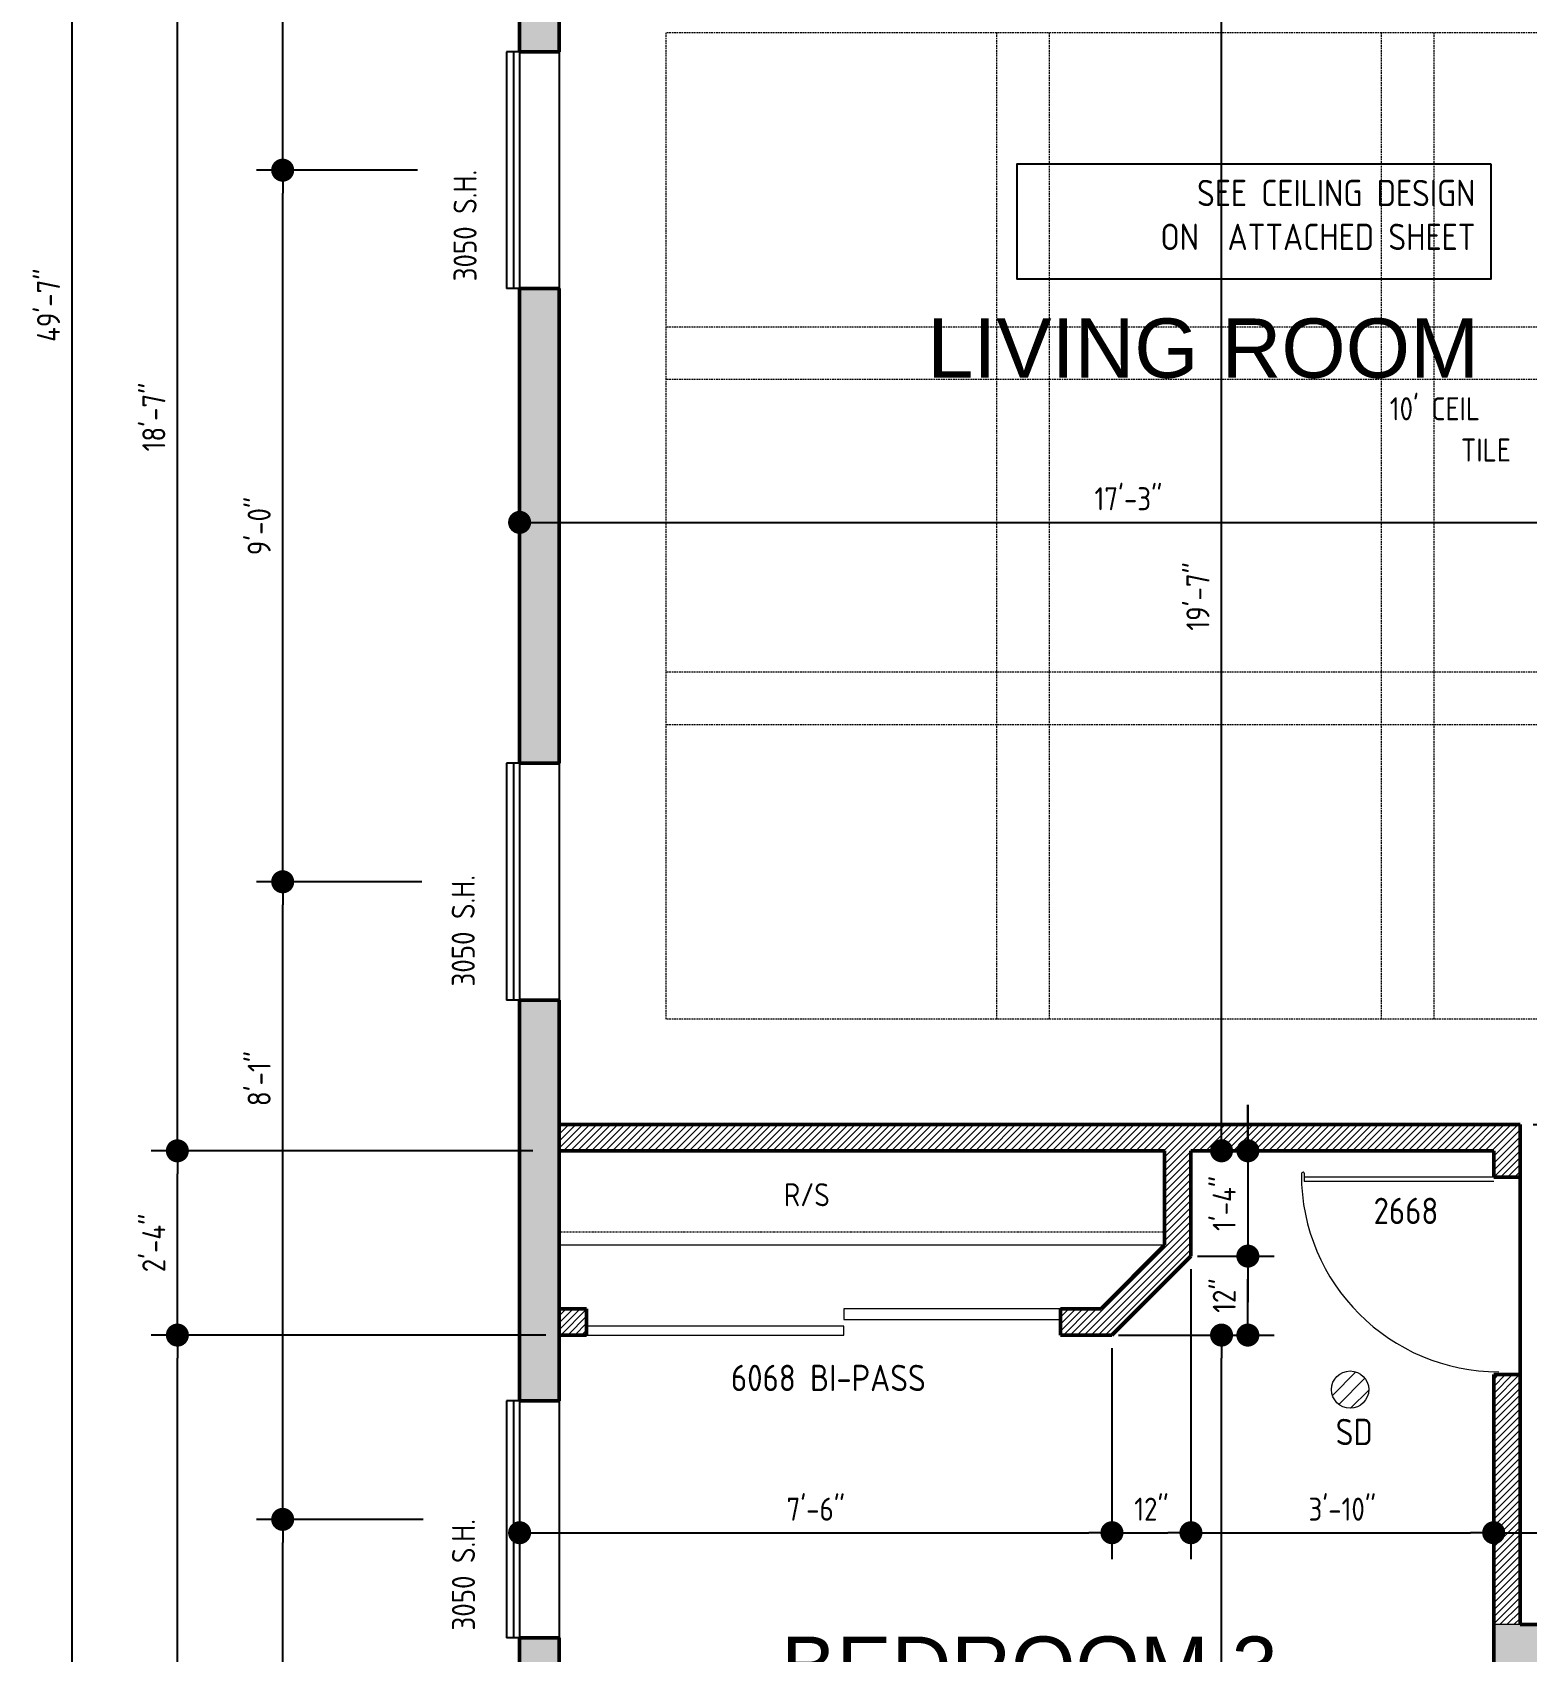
# Model space of a CAD drawing. Header units: inches. Extents: x 4 to 1638, y 6 to 1086.
# Drawn here: x 875.5 to 1102.6, y 395.6 to 641.7 of the extents above; entities that cross this region are included whole.
import ezdxf
from ezdxf.enums import TextEntityAlignment as Align

# ---------------------------------------------------------------- set-up
doc = ezdxf.new("R2010")
doc.units = ezdxf.units.IN
doc.header["$MEASUREMENT"] = 0
doc.linetypes.add('HIDDEN', pattern=[0.375, 0.25, -0.125])
doc.linetypes.add('HIDDEN2', pattern=[0.1875, 0.125, -0.0625])
for name, color, linetype, lineweight in [('CABS', 3, 'Continuous', 13), ('DIMS', 4, 'Continuous', 25), ('DOORS', 127, 'Continuous', 9), ('DOORTEXT', 253, 'Continuous', 20), ('HATCH', 139, 'Continuous', 0), ('L1', 251, 'Continuous', 0), ('ROOM LBLS', 253, 'Continuous', 30), ('TEXT LBLS', 81, 'Continuous', 18), ('WALLS', 7, 'Continuous', 50), ('WINDWS LBLS', 121, 'Continuous', 18)]:
    doc.layers.add(name, color=color, linetype=linetype, lineweight=lineweight)
doc.layers.add('TEXT', color=7, linetype='Continuous')
doc.layers.add('WIN', color=2, linetype='Continuous')
doc.styles.add('ARCH', font='ARCHITXT.SHX')
doc.styles.add('SWIS72', font='swissel.ttf', dxfattribs={"height": 4.5})
doc.styles.add('TEXT1', font='ARCHITXT.shx')
doc.dimstyles.new('ARCHITECTURAL', dxfattribs={"dimtxt": 3.5, "dimasz": 3.5, "dimexe": 4, "dimexo": 2, "dimgap": 1.5, "dimtad": 1, "dimdec": 1, "dimzin": 3, "dimdsep": 46, "dimlunit": 4, "dimtxsty": 'ARCH', "dimblk": 'DOT', "dimcen": 0.0625, "dimadec": 0, "dimazin": 0, "dimtfac": 1, "dimtdec": 1, "dimtix": 1, "dimtofl": 0, "dimtmove": 1, "dimatfit": 2, "dimldrblk": 'DOTSMALL', "dimfxl": 1, "dimtolj": 1, "dimtzin": 0, "dimarcsym": 0})
pattern_1 = [(45, (-49103.8698, 93455.425), (-0.530330086, 0.530330086), [])]
pattern_2 = [(45, (-53472.6458, 58949.9824), (-1.175565024, 1.175565024), [])]

# ---------------------------------------------------------------- blocks, each defined once
blk = doc.blocks.new('_Dot')
at = {"layer": 'DIMS', "color": 0, "lineweight": -2}
blk.add_line((-0.5, 0), (-1, 0), dxfattribs=at)
at = {"layer": 'DIMS', "color": 0, "const_width": 0.5}
blk.add_lwpolyline([(-0.25, 0, 1), (0.25, 0, 1)], format="xyb", close=True, dxfattribs=at)
blk = doc.blocks.new('*D135')
at = {"layer": 'Defpoints', "color": 0, "ltscale": 0.5, "transparency": 16777216}
for p in [(1039.57, 443.72), (949.57, 432.05), (1039.57, 413.69)]:
    blk.add_point(p, dxfattribs=at)
at = {"layer": 'DIMS', "color": 0, "lineweight": -2, "ltscale": 0.5, "transparency": 16777216}
for p, q in [((1039.57, 441.72), (1039.57, 409.69)), ((949.57, 430.05), (949.57, 409.69)), ((953.07, 413.69), (1036.07, 413.69))]:
    blk.add_line(p, q, dxfattribs=at)
at = {"layer": 'DIMS', "color": 0, "lineweight": -2, "ltscale": 0.5, "transparency": 16777216, "xscale": 3.5, "yscale": 3.5, "zscale": 3.5, "rotation": 180}
blk.add_blockref('_Dot', (949.57, 413.69), dxfattribs=at)
at = {"layer": 'DIMS', "color": 0, "lineweight": -2, "ltscale": 0.5, "transparency": 16777216, "xscale": 3.5, "yscale": 3.5, "zscale": 3.5}
blk.add_blockref('_Dot', (1039.57, 413.69), dxfattribs=at)
at = {"layer": 'DIMS', "color": 0, "ltscale": 0.5, "transparency": 16777216, "insert": (994.57, 417.27), "char_height": 3.5, "attachment_point": 5, "style": 'ARCH'}
blk.add_mtext('\\A1;7\'-6"', dxfattribs=at)
blk = doc.blocks.new('_DotSmall')
at = {"layer": 'DIMS', "color": 0, "const_width": 0.5}
blk.add_lwpolyline([(-0.0625, 0, 1), (0.0625, 0, 1)], format="xyb", close=True, dxfattribs=at)
blk = doc.blocks.new('*D136')
at = {"layer": 'Defpoints', "color": 0, "ltscale": 0.5, "transparency": 16777216}
for p in [(1051.57, 455.72), (1039.57, 441.72), (1051.57, 413.69)]:
    blk.add_point(p, dxfattribs=at)
at = {"layer": 'DIMS', "color": 0, "lineweight": -2, "ltscale": 0.5, "transparency": 16777216}
for p, q in [((1051.57, 453.72), (1051.57, 409.69)), ((1039.57, 439.72), (1039.57, 409.69)), ((1043.07, 413.69), (1048.07, 413.69))]:
    blk.add_line(p, q, dxfattribs=at)
at = {"layer": 'DIMS', "color": 0, "lineweight": -2, "ltscale": 0.5, "transparency": 16777216, "xscale": 3.5, "yscale": 3.5, "zscale": 3.5, "rotation": 180}
blk.add_blockref('_Dot', (1039.57, 413.69), dxfattribs=at)
at = {"layer": 'DIMS', "color": 0, "lineweight": -2, "ltscale": 0.5, "transparency": 16777216, "xscale": 3.5, "yscale": 3.5, "zscale": 3.5}
blk.add_blockref('_Dot', (1051.57, 413.69), dxfattribs=at)
at = {"layer": 'DIMS', "color": 0, "ltscale": 0.5, "transparency": 16777216, "insert": (1045.57, 417.27), "char_height": 3.5, "attachment_point": 5, "style": 'ARCH'}
blk.add_mtext('\\A1;12"', dxfattribs=at)
blk = doc.blocks.new('*D137')
at = {"layer": 'Defpoints', "color": 0, "ltscale": 0.5, "transparency": 16777216}
for p in [(1051.57, 455.72), (1097.57, 413.69), (1097.57, 406.18)]:
    blk.add_point(p, dxfattribs=at)
at = {"layer": 'DIMS', "color": 0, "lineweight": -2, "ltscale": 0.5, "transparency": 16777216}
for p, q in [((1051.57, 453.72), (1051.57, 409.69)), ((1097.57, 408.18), (1097.57, 417.69)), ((1055.07, 413.69), (1094.07, 413.69))]:
    blk.add_line(p, q, dxfattribs=at)
at = {"layer": 'DIMS', "color": 0, "lineweight": -2, "ltscale": 0.5, "transparency": 16777216, "xscale": 3.5, "yscale": 3.5, "zscale": 3.5, "rotation": 180}
blk.add_blockref('_Dot', (1051.57, 413.69), dxfattribs=at)
at = {"layer": 'DIMS', "color": 0, "lineweight": -2, "ltscale": 0.5, "transparency": 16777216, "xscale": 3.5, "yscale": 3.5, "zscale": 3.5}
blk.add_blockref('_Dot', (1097.57, 413.69), dxfattribs=at)
at = {"layer": 'DIMS', "color": 0, "ltscale": 0.5, "transparency": 16777216, "insert": (1074.57, 417.27), "char_height": 3.5, "attachment_point": 5, "style": 'ARCH'}
blk.add_mtext('\\A1;3\'-10"', dxfattribs=at)
blk = doc.blocks.new('*D138')
at = {"layer": 'Defpoints', "color": 0, "ltscale": 0.5, "transparency": 16777216}
for p in [(1175.57, 413.69), (1097.57, 406.18), (1175.57, 403.96)]:
    blk.add_point(p, dxfattribs=at)
at = {"layer": 'DIMS', "color": 0, "lineweight": -2, "ltscale": 0.5, "transparency": 16777216}
for p, q in [((1097.57, 408.18), (1097.57, 417.69)), ((1175.57, 405.96), (1175.57, 417.69)), ((1101.07, 413.69), (1172.07, 413.69))]:
    blk.add_line(p, q, dxfattribs=at)
at = {"layer": 'DIMS', "color": 0, "lineweight": -2, "ltscale": 0.5, "transparency": 16777216, "xscale": 3.5, "yscale": 3.5, "zscale": 3.5, "rotation": 180}
blk.add_blockref('_Dot', (1097.57, 413.69), dxfattribs=at)
at = {"layer": 'DIMS', "color": 0, "lineweight": -2, "ltscale": 0.5, "transparency": 16777216, "xscale": 3.5, "yscale": 3.5, "zscale": 3.5}
blk.add_blockref('_Dot', (1175.57, 413.69), dxfattribs=at)
at = {"layer": 'DIMS', "color": 0, "ltscale": 0.5, "transparency": 16777216, "insert": (1132.57, 417.27), "char_height": 3.5, "attachment_point": 5, "style": 'ARCH'}
blk.add_mtext('\\A1;6\'-6"', dxfattribs=at)
blk = doc.blocks.new('*D139')
at = {"layer": 'Defpoints', "color": 0, "ltscale": 0.5, "transparency": 16777216}
for p in [(949.57, 591.66), (1156.57, 567.21), (1156.57, 547.83)]:
    blk.add_point(p, dxfattribs=at)
at = {"layer": 'DIMS', "color": 0, "lineweight": -2, "ltscale": 0.5, "transparency": 16777216}
for p, q in [((949.57, 589.66), (949.57, 563.21)), ((1156.57, 549.83), (1156.57, 571.21)), ((953.07, 567.21), (1153.07, 567.21))]:
    blk.add_line(p, q, dxfattribs=at)
at = {"layer": 'DIMS', "color": 0, "lineweight": -2, "ltscale": 0.5, "transparency": 16777216, "xscale": 3.5, "yscale": 3.5, "zscale": 3.5, "rotation": 180}
blk.add_blockref('_Dot', (949.57, 567.21), dxfattribs=at)
at = {"layer": 'DIMS', "color": 0, "lineweight": -2, "ltscale": 0.5, "transparency": 16777216, "xscale": 3.5, "yscale": 3.5, "zscale": 3.5}
blk.add_blockref('_Dot', (1156.57, 567.21), dxfattribs=at)
at = {"layer": 'DIMS', "color": 0, "ltscale": 0.5, "transparency": 16777216, "insert": (1042.07, 570.8), "char_height": 3.5, "attachment_point": 5, "style": 'ARCH'}
blk.add_mtext('\\A1;17\'-3"', dxfattribs=at)
blk = doc.blocks.new('*D158')
at = {"layer": 'Defpoints', "color": 0, "ltscale": 0.5, "transparency": 16777216}
for p in [(913.57, 415.72), (936.93, 415.72), (949.57, 302.72)]:
    blk.add_point(p, dxfattribs=at)
at = {"layer": 'DIMS', "color": 0, "lineweight": -2, "ltscale": 0.5, "transparency": 16777216}
for p, q in [((934.93, 415.72), (909.57, 415.72)), ((913.57, 306.22), (913.57, 412.22)), ((947.57, 302.72), (909.57, 302.72))]:
    blk.add_line(p, q, dxfattribs=at)
at = {"layer": 'DIMS', "color": 0, "lineweight": -2, "ltscale": 0.5, "transparency": 16777216, "xscale": 3.5, "yscale": 3.5, "zscale": 3.5}
for p, rotation in [((913.57, 415.72), 90), ((913.57, 302.72), 270)]:
    blk.add_blockref('_Dot', p, dxfattribs=dict(at, rotation=rotation))
at = {"layer": 'DIMS', "color": 0, "ltscale": 0.5, "transparency": 16777216, "insert": (909.99, 359.22), "char_height": 3.5, "attachment_point": 5, "rotation": 90, "style": 'ARCH'}
blk.add_mtext('\\A1;9\'-5"', dxfattribs=at)
blk = doc.blocks.new('*D159')
at = {"layer": 'Defpoints', "color": 0, "ltscale": 0.5, "transparency": 16777216}
for p in [(913.57, 512.6), (936.72, 512.6), (936.93, 415.72)]:
    blk.add_point(p, dxfattribs=at)
at = {"layer": 'DIMS', "color": 0, "lineweight": -2, "ltscale": 0.5, "transparency": 16777216}
for p, q in [((934.72, 512.6), (909.57, 512.6)), ((913.57, 419.22), (913.57, 509.1)), ((934.93, 415.72), (909.57, 415.72))]:
    blk.add_line(p, q, dxfattribs=at)
at = {"layer": 'DIMS', "color": 0, "lineweight": -2, "ltscale": 0.5, "transparency": 16777216, "xscale": 3.5, "yscale": 3.5, "zscale": 3.5}
for p, rotation in [((913.57, 512.6), 90), ((913.57, 415.72), 270)]:
    blk.add_blockref('_Dot', p, dxfattribs=dict(at, rotation=rotation))
at = {"layer": 'DIMS', "color": 0, "ltscale": 0.5, "transparency": 16777216, "insert": (909.99, 482.7), "char_height": 3.5, "attachment_point": 5, "rotation": 90, "style": 'ARCH'}
blk.add_mtext('\\A1;8\'-1"', dxfattribs=at)
blk = doc.blocks.new('*D160')
at = {"layer": 'Defpoints', "color": 0, "ltscale": 0.5, "transparency": 16777216}
for p in [(913.57, 620.73), (936.05, 620.73), (936.72, 512.6)]:
    blk.add_point(p, dxfattribs=at)
at = {"layer": 'DIMS', "color": 0, "lineweight": -2, "ltscale": 0.5, "transparency": 16777216}
for p, q in [((934.05, 620.73), (909.57, 620.73)), ((913.57, 516.1), (913.57, 617.23)), ((934.72, 512.6), (909.57, 512.6))]:
    blk.add_line(p, q, dxfattribs=at)
at = {"layer": 'DIMS', "color": 0, "lineweight": -2, "ltscale": 0.5, "transparency": 16777216, "xscale": 3.5, "yscale": 3.5, "zscale": 3.5}
for p, rotation in [((913.57, 620.73), 90), ((913.57, 512.6), 270)]:
    blk.add_blockref('_Dot', p, dxfattribs=dict(at, rotation=rotation))
at = {"layer": 'DIMS', "color": 0, "ltscale": 0.5, "transparency": 16777216, "insert": (909.99, 566.66), "char_height": 3.5, "attachment_point": 5, "rotation": 90, "style": 'ARCH'}
blk.add_mtext('\\A1;9\'-0"', dxfattribs=at)
blk = doc.blocks.new('*D161')
at = {"layer": 'Defpoints', "color": 0, "ltscale": 0.5, "transparency": 16777216}
for p in [(913.57, 897.72), (949.57, 897.72), (936.05, 620.73)]:
    blk.add_point(p, dxfattribs=at)
at = {"layer": 'DIMS', "color": 0, "lineweight": -2, "ltscale": 0.5, "transparency": 16777216}
for p, q in [((947.57, 897.72), (909.57, 897.72)), ((913.57, 624.23), (913.57, 894.22)), ((934.05, 620.73), (909.57, 620.73))]:
    blk.add_line(p, q, dxfattribs=at)
at = {"layer": 'DIMS', "color": 0, "lineweight": -2, "ltscale": 0.5, "transparency": 16777216, "xscale": 3.5, "yscale": 3.5, "zscale": 3.5}
for p, rotation in [((913.57, 897.72), 90), ((913.57, 620.73), 270)]:
    blk.add_blockref('_Dot', p, dxfattribs=dict(at, rotation=rotation))
at = {"layer": 'DIMS', "color": 0, "ltscale": 0.5, "transparency": 16777216, "insert": (909.99, 759.23), "char_height": 3.5, "attachment_point": 5, "rotation": 90, "style": 'ARCH'}
blk.add_mtext('\\A1;23\'-1"', dxfattribs=at)
blk = doc.blocks.new('*D229')
at = {"layer": 'Defpoints', "color": 0, "ltscale": 0.5, "transparency": 16777216}
for p in [(897.57, 443.72), (955.57, 443.72), (949.57, 302.72)]:
    blk.add_point(p, dxfattribs=at)
at = {"layer": 'DIMS', "color": 0, "lineweight": -2, "ltscale": 0.5, "transparency": 16777216}
for p, q in [((953.57, 443.72), (893.57, 443.72)), ((897.57, 306.22), (897.57, 440.22)), ((947.57, 302.72), (893.57, 302.72))]:
    blk.add_line(p, q, dxfattribs=at)
at = {"layer": 'DIMS', "color": 0, "lineweight": -2, "ltscale": 0.5, "transparency": 16777216, "xscale": 3.5, "yscale": 3.5, "zscale": 3.5}
for p, rotation in [((897.57, 443.72), 90), ((897.57, 302.72), 270)]:
    blk.add_blockref('_Dot', p, dxfattribs=dict(at, rotation=rotation))
at = {"layer": 'DIMS', "color": 0, "ltscale": 0.5, "transparency": 16777216, "insert": (893.99, 373.22), "char_height": 3.5, "attachment_point": 5, "rotation": 90, "style": 'ARCH'}
blk.add_mtext('\\A1;11\'-9"', dxfattribs=at)
blk = doc.blocks.new('*D162')
at = {"layer": 'Defpoints', "color": 0, "ltscale": 0.5, "transparency": 16777216}
for p in [(897.57, 471.72), (953.57, 471.72), (953.57, 443.72)]:
    blk.add_point(p, dxfattribs=at)
at = {"layer": 'DIMS', "color": 0, "lineweight": -2, "ltscale": 0.5, "transparency": 16777216}
for p, q in [((951.57, 471.72), (893.57, 471.72)), ((897.57, 447.22), (897.57, 468.22)), ((951.57, 443.72), (893.57, 443.72))]:
    blk.add_line(p, q, dxfattribs=at)
at = {"layer": 'DIMS', "color": 0, "lineweight": -2, "ltscale": 0.5, "transparency": 16777216, "xscale": 3.5, "yscale": 3.5, "zscale": 3.5}
for p, rotation in [((897.57, 471.72), 90), ((897.57, 443.72), 270)]:
    blk.add_blockref('_Dot', p, dxfattribs=dict(at, rotation=rotation))
at = {"layer": 'DIMS', "color": 0, "ltscale": 0.5, "transparency": 16777216, "insert": (893.99, 457.72), "char_height": 3.5, "attachment_point": 5, "rotation": 90, "style": 'ARCH'}
blk.add_mtext('\\A1;2\'-4"', dxfattribs=at)
blk = doc.blocks.new('*D163')
at = {"layer": 'Defpoints', "color": 0, "ltscale": 0.5, "transparency": 16777216}
for p in [(897.57, 694.72), (951.57, 694.72, -0.03), (953.57, 471.72)]:
    blk.add_point(p, dxfattribs=at)
at = {"layer": 'DIMS', "color": 0, "lineweight": -2, "ltscale": 0.5, "transparency": 16777216}
for p, q in [((949.57, 694.72), (893.57, 694.72)), ((897.57, 475.22), (897.57, 691.22)), ((951.57, 471.72), (893.57, 471.72))]:
    blk.add_line(p, q, dxfattribs=at)
at = {"layer": 'DIMS', "color": 0, "lineweight": -2, "ltscale": 0.5, "transparency": 16777216, "xscale": 3.5, "yscale": 3.5, "zscale": 3.5}
for p, rotation in [((897.57, 694.72), 90), ((897.57, 471.72), 270)]:
    blk.add_blockref('_Dot', p, dxfattribs=dict(at, rotation=rotation))
at = {"layer": 'DIMS', "color": 0, "ltscale": 0.5, "transparency": 16777216, "insert": (893.99, 583.22), "char_height": 3.5, "attachment_point": 5, "rotation": 90, "style": 'ARCH'}
blk.add_mtext('\\A1;18\'-7"', dxfattribs=at)
blk = doc.blocks.new('*D166')
at = {"layer": 'Defpoints', "color": 0, "ltscale": 0.5, "transparency": 16777216}
for p in [(881.57, 897.72), (949.57, 897.72), (949.57, 302.72)]:
    blk.add_point(p, dxfattribs=at)
at = {"layer": 'DIMS', "color": 0, "lineweight": -2, "ltscale": 0.5, "transparency": 16777216}
for p, q in [((947.57, 897.72), (877.57, 897.72)), ((881.57, 306.22), (881.57, 894.22)), ((947.57, 302.72), (877.57, 302.72))]:
    blk.add_line(p, q, dxfattribs=at)
at = {"layer": 'DIMS', "color": 0, "lineweight": -2, "ltscale": 0.5, "transparency": 16777216, "xscale": 3.5, "yscale": 3.5, "zscale": 3.5}
for p, rotation in [((881.57, 897.72), 90), ((881.57, 302.72), 270)]:
    blk.add_blockref('_Dot', p, dxfattribs=dict(at, rotation=rotation))
at = {"layer": 'DIMS', "color": 0, "ltscale": 0.5, "transparency": 16777216, "insert": (877.99, 600.22), "char_height": 3.5, "attachment_point": 5, "rotation": 90, "style": 'ARCH'}
blk.add_mtext('\\A1;49\'-7"', dxfattribs=at)
blk = doc.blocks.new('*D231')
at = {"layer": 'Defpoints', "color": 0, "ltscale": 0.5, "transparency": 16777216}
for p in [(1101.57, 475.72), (1116.75, 475.72), (1103.57, 393.72)]:
    blk.add_point(p, dxfattribs=at)
at = {"layer": 'DIMS', "color": 0, "lineweight": -2, "ltscale": 0.5, "transparency": 16777216}
for p, q in [((1103.57, 475.72), (1120.75, 475.72)), ((1116.75, 397.22), (1116.75, 472.22)), ((1105.57, 393.72), (1120.75, 393.72))]:
    blk.add_line(p, q, dxfattribs=at)
at = {"layer": 'DIMS', "color": 0, "lineweight": -2, "ltscale": 0.5, "transparency": 16777216, "xscale": 3.5, "yscale": 3.5, "zscale": 3.5}
for p, rotation in [((1116.75, 475.72), 90), ((1116.75, 393.72), 270)]:
    blk.add_blockref('_Dot', p, dxfattribs=dict(at, rotation=rotation))
at = {"layer": 'DIMS', "color": 0, "ltscale": 0.5, "transparency": 16777216, "insert": (1113.17, 434.72), "char_height": 3.5, "attachment_point": 5, "rotation": 90, "style": 'ARCH'}
blk.add_mtext('\\A1;6\'-10"', dxfattribs=at)
blk = doc.blocks.new('*D194')
at = {"layer": 'Defpoints', "color": 0, "ltscale": 0.5, "transparency": 16777216}
for p in [(1038.55, 443.72, 0.03), (1056.22, 443.72), (1052.22, 308.72, 0.03)]:
    blk.add_point(p, dxfattribs=at)
at = {"layer": 'DIMS', "color": 0, "lineweight": -2, "ltscale": 0.5, "transparency": 16777216}
for p, q in [((1040.55, 443.72), (1060.22, 443.72)), ((1056.22, 312.22), (1056.22, 440.22)), ((1054.22, 308.72), (1060.22, 308.72))]:
    blk.add_line(p, q, dxfattribs=at)
at = {"layer": 'DIMS', "color": 0, "lineweight": -2, "ltscale": 0.5, "transparency": 16777216, "xscale": 3.5, "yscale": 3.5, "zscale": 3.5}
for p, rotation in [((1056.22, 443.72), 90), ((1056.22, 308.72), 270)]:
    blk.add_blockref('_Dot', p, dxfattribs=dict(at, rotation=rotation))
at = {"layer": 'DIMS', "color": 0, "ltscale": 0.5, "transparency": 16777216, "insert": (1052.63, 341.97), "char_height": 3.5, "attachment_point": 5, "rotation": 90, "style": 'ARCH'}
blk.add_mtext('\\A1;11\'-3"', dxfattribs=at)
blk = doc.blocks.new('*D195')
at = {"layer": 'Defpoints', "color": 0, "ltscale": 0.5, "transparency": 16777216}
for p in [(1052.55, 471.72, 0.03), (1060.22, 471.72), (1052.55, 455.72)]:
    blk.add_point(p, dxfattribs=at)
at = {"layer": 'DIMS', "color": 0, "lineweight": -2, "ltscale": 0.5, "transparency": 16777216}
for p, q in [((1060.22, 475.22), (1060.22, 478.72)), ((1054.55, 471.72), (1064.22, 471.72)), ((1054.55, 455.72), (1064.22, 455.72)), ((1060.22, 452.22), (1060.22, 448.72))]:
    blk.add_line(p, q, dxfattribs=at)
at = {"layer": 'DIMS', "color": 0, "lineweight": -2, "ltscale": 0.5, "transparency": 16777216, "xscale": 3.5, "yscale": 3.5, "zscale": 3.5}
for p, rotation in [((1060.22, 471.72), 270), ((1060.22, 455.72), 90)]:
    blk.add_blockref('_Dot', p, dxfattribs=dict(at, rotation=rotation))
at = {"layer": 'DIMS', "color": 0, "ltscale": 0.5, "transparency": 16777216, "insert": (1056.63, 463.72), "char_height": 3.5, "attachment_point": 5, "rotation": 90, "style": 'ARCH'}
blk.add_mtext('\\A1;1\'-4"', dxfattribs=at)
blk = doc.blocks.new('*D196')
at = {"layer": 'Defpoints', "color": 0, "ltscale": 0.5, "transparency": 16777216}
for p in [(1050.55, 706.72, 0.03), (1056.22, 706.72), (1050.55, 471.72, 0.03)]:
    blk.add_point(p, dxfattribs=at)
at = {"layer": 'DIMS', "color": 0, "lineweight": -2, "ltscale": 0.5, "transparency": 16777216}
for p, q in [((1052.55, 706.72), (1060.22, 706.72)), ((1056.22, 475.22), (1056.22, 703.22)), ((1052.55, 471.72), (1060.22, 471.72))]:
    blk.add_line(p, q, dxfattribs=at)
at = {"layer": 'DIMS', "color": 0, "lineweight": -2, "ltscale": 0.5, "transparency": 16777216, "xscale": 3.5, "yscale": 3.5, "zscale": 3.5}
for p, rotation in [((1056.22, 706.72), 90), ((1056.22, 471.72), 270)]:
    blk.add_blockref('_Dot', p, dxfattribs=dict(at, rotation=rotation))
at = {"layer": 'DIMS', "color": 0, "ltscale": 0.5, "transparency": 16777216, "insert": (1052.63, 555.96), "char_height": 3.5, "attachment_point": 5, "rotation": 90, "style": 'ARCH'}
blk.add_mtext('\\A1;19\'-7"', dxfattribs=at)
blk = doc.blocks.new('*D197')
at = {"layer": 'Defpoints', "color": 0, "ltscale": 0.5, "transparency": 16777216}
for p in [(1050.55, 455.72, 0.03), (1060.22, 455.72), (1040.55, 443.72)]:
    blk.add_point(p, dxfattribs=at)
at = {"layer": 'DIMS', "color": 0, "lineweight": -2, "ltscale": 0.5, "transparency": 16777216}
for p, q in [((1052.55, 455.72), (1064.22, 455.72)), ((1060.22, 447.22), (1060.22, 452.22)), ((1042.55, 443.72), (1064.22, 443.72))]:
    blk.add_line(p, q, dxfattribs=at)
at = {"layer": 'DIMS', "color": 0, "lineweight": -2, "ltscale": 0.5, "transparency": 16777216, "xscale": 3.5, "yscale": 3.5, "zscale": 3.5}
for p, rotation in [((1060.22, 455.72), 90), ((1060.22, 443.72), 270)]:
    blk.add_blockref('_Dot', p, dxfattribs=dict(at, rotation=rotation))
at = {"layer": 'DIMS', "color": 0, "ltscale": 0.5, "transparency": 16777216, "insert": (1056.63, 449.72), "char_height": 3.5, "attachment_point": 5, "rotation": 90, "style": 'ARCH'}
blk.add_mtext('\\A1;12"', dxfattribs=at)

msp = doc.modelspace()

# ---------------------------------------------------------------- hatches: boundary and pattern name
at = {"layer": 'HATCH'}
h = msp.add_hatch(color=9, dxfattribs=at)
h.dxf.hatch_style = 1
h.set_gradient(color1=(199, 200, 202), color2=(147, 149, 152), name='INVCYLINDER')
h.paths.add_polyline_path([(949.57, 638.73), (955.57, 638.73), (955.57, 891.72), (1002.54, 891.72), (1006.54, 891.72), (1072.68, 891.72), (1072.68, 897.72), (949.57, 897.72)])
h.paths.add_polyline_path([(952.72, 653.69), (967.64, 653.69), (967.64, 659.6), (952.72, 659.6)], flags=24)
h = msp.add_hatch(color=9, dxfattribs=at)
h.dxf.hatch_style = 1
h.set_gradient(color1=(199, 200, 202), color2=(147, 149, 152), name='INVCYLINDER')
h.paths.add_polyline_path([(955.57, 602.73), (949.57, 602.73), (949.57, 530.6), (955.57, 530.6)])
h = msp.add_hatch(color=9, dxfattribs=at)
h.dxf.hatch_style = 1
h.set_gradient(color1=(199, 200, 202), color2=(147, 149, 152), name='INVCYLINDER')
h.paths.add_polyline_path([(949.57, 494.6), (955.57, 494.6), (955.57, 433.72), (949.57, 433.72)])
at = {"layer": 'HATCH', "ltscale": 0.5}
h = msp.add_hatch(dxfattribs=at)
h.set_pattern_fill('ANSI31', color=256, scale=6, style=0)
h.set_pattern_definition(pattern_1)
h.paths.add_polyline_path([(1051.57, 471.72), (1051.57, 455.72), (1039.57, 443.72), (1031.74, 443.72), (1031.74, 447.72), (1037.92, 447.72), (1047.57, 457.38), (1047.57, 471.72), (955.57, 471.72), (955.57, 475.72), (1101.57, 475.72), (1101.57, 467.72), (1097.57, 467.72), (1097.57, 471.72)])
h.paths.add_polyline_path([(1101.57, 399.72), (1097.57, 399.72), (1097.57, 437.72), (1101.57, 437.72)])
h = msp.add_hatch(dxfattribs=at)
h.set_pattern_fill('ANSI31', color=256, scale=6, style=0)
h.set_pattern_definition(pattern_1)
h.paths.add_polyline_path([(959.74, 447.72), (955.57, 447.72), (955.57, 443.72), (959.74, 443.72)])
at = {"layer": 'HATCH'}
h = msp.add_hatch(color=9, dxfattribs=at)
h.dxf.hatch_style = 1
h.set_gradient(color1=(199, 200, 202), color2=(147, 149, 152), name='INVCYLINDER')
h.paths.add_polyline_path([(1103.57, 393.72), (1121.57, 393.72), (1121.57, 399.72), (1101.57, 399.72), (1097.57, 399.72), (1097.57, 308.72), (1039.57, 308.72), (1039.57, 302.72), (1103.57, 302.72), (1103.57, 310.72)])
h = msp.add_hatch(color=9, dxfattribs=at)
h.dxf.hatch_style = 1
h.set_gradient(color1=(199, 200, 202), color2=(147, 149, 152), name='INVCYLINDER')
h.paths.add_polyline_path([(955.57, 397.72), (949.57, 397.72), (949.57, 302.72), (983.57, 302.72), (983.57, 308.72), (955.57, 308.72)])
at = {"layer": 'TEXT LBLS'}
h = msp.add_hatch(dxfattribs=at)
h.set_pattern_fill('ANSI31', color=256, scale=13.3, style=0)
h.set_pattern_definition(pattern_2)
h.paths.add_polyline_path([(1072.92, 435.44, -1), (1078.59, 435.44, -1)])
h = msp.add_hatch(dxfattribs=at)
h.set_pattern_fill('ANSI31', color=256, scale=13.3, style=0)
h.set_pattern_definition(pattern_2)
h.paths.add_polyline_path([(1072.92, 435.44, -1), (1078.59, 435.44, -1)])

# ---------------------------------------------------------------- linework, layer by layer
at = {"ltscale": 0.4}
msp.add_lwpolyline([(1097.19, 621.66), (1025.12, 621.66), (1025.12, 604.23), (1097.19, 604.23)], close=True, dxfattribs=at)
at = {"layer": 'CABS', "color": 4, "linetype": 'HIDDEN2'}
msp.add_line((1047.57, 459.38, 0.03), (955.57, 459.38, 0.03), dxfattribs=at)
at = {"layer": 'CABS', "color": 4}
msp.add_line((1047.57, 457.38, 0.03), (955.57, 457.38, 0.03), dxfattribs=at)
at = {"layer": 'DIMS', "ltscale": 0.5}
for p, q in [((949.57, 530.6, 0.03), (947.57, 530.6, 0.03)), ((1060.22, 478.72), (1060.22, 454.85)), ((949.57, 433.72, 0.03), (947.57, 433.72, 0.03))]:
    msp.add_line(p, q, dxfattribs=at)
at = {"layer": 'DOORS'}
for p, q in [((1068.79, 468.34, 0.03), (1068.79, 467.05, 0.03)), ((1097.57, 467.72, 0.03), (1068.79, 467.72, 0.03)), ((1097.57, 467.05, 0.03), (1068.79, 467.05, 0.03))]:
    msp.add_line(p, q, dxfattribs=at)
at = {"layer": 'DOORS', "elevation": 0.03}
for points in [[(1031.74, 447.72), (998.81, 447.72), (998.81, 446.08), (1031.74, 446.08)], [(959.74, 443.72), (998.81, 443.72), (998.81, 445.08), (959.74, 445.08)]]:
    msp.add_lwpolyline(points, close=True, dxfattribs=at)
at = {"layer": 'DOORS'}
for centre, radius, start, end in [((1068.69, 468.14, 0.03), 0.336, 98.8942, 179.0078), ((1098.35, 468.14, 0.03), 30, 180, 270), ((1068.66, 468.34, 0.03), 0.134, 0, 98.8942)]:
    msp.add_arc(centre, radius, start, end, dxfattribs=at)
at = {"layer": 'HATCH', "color": 132}
msp.add_line((1101.57, 399.72, 0.03), (1097.57, 399.72, 0.03), dxfattribs=at)
at = {"layer": 'L1', "linetype": 'HIDDEN'}
for p, q in [((971.81, 641.61, 0.03), (971.81, 491.72, 0.03)), ((1138.68, 641.61, 0.03), (971.81, 641.61, 0.03)), ((1022.02, 641.61, 0.03), (1022.02, 491.72, 0.03)), ((1030.01, 641.61, 0.03), (1030.01, 491.72, 0.03)), ((1080.47, 641.61, 0.03), (1080.47, 491.72, 0.03)), ((1088.47, 641.61, 0.03), (1088.47, 491.72, 0.03)), ((1138.68, 596.89, 0.03), (971.81, 596.89, 0.03)), ((1138.68, 588.9, 0.03), (971.81, 588.9, 0.03)), ((1138.68, 544.43, 0.03), (971.81, 544.43, 0.03)), ((1138.68, 536.44, 0.03), (971.81, 536.44, 0.03)), ((1138.68, 491.72, 0.03), (971.81, 491.72, 0.03))]:
    msp.add_line(p, q, dxfattribs=at)
at = {"layer": 'L1', "ltscale": 0.5}
msp.add_line((1101.57, 467.72, 0.03), (1101.57, 437.72, 0.03), dxfattribs=at)
at = {"layer": 'TEXT LBLS'}
msp.add_circle((1075.76, 435.44, 0.03), 2.83, dxfattribs=at)
msp.add_circle((1075.76, 435.44, 0.03), 2.83, dxfattribs=at)
at = {"layer": 'WALLS'}
for p, q in [((949.57, 897.72, 0.03), (949.57, 638.73, 0.03)), ((955.57, 891.72, 0.03), (955.57, 638.73, 0.03)), ((949.57, 638.73, 0.03), (955.57, 638.73, 0.03)), ((949.57, 602.73, 0.03), (949.57, 530.6, 0.03)), ((949.57, 602.73, 0.03), (955.57, 602.73, 0.03)), ((955.57, 602.73, 0.03), (955.57, 530.6, 0.03)), ((955.57, 530.6, 0.03), (949.57, 530.6, 0.03)), ((953.57, 530.6, 0.03), (949.7, 530.6, 0.03)), ((949.57, 494.6, 0.03), (949.57, 433.72, 0.03)), ((949.57, 494.6, 0.03), (955.57, 494.6, 0.03)), ((955.57, 494.6, 0.03), (955.57, 433.72, 0.03)), ((1101.57, 475.72, 0.03), (1101.57, 399.72, 0.03)), ((1047.57, 457.38, 0.03), (1047.57, 471.72, 0.03)), ((1051.57, 455.72, 0.03), (1051.57, 471.72, 0.03)), ((1097.57, 471.72, 0.03), (1097.57, 467.72, 0.03)), ((1037.92, 447.72, 0.03), (1047.57, 457.38, 0.03)), ((1039.57, 443.72, 0.03), (1051.57, 455.72, 0.03)), ((959.74, 447.72, 0.03), (955.57, 447.72, 0.03)), ((1037.92, 447.72, 0.03), (1031.74, 447.72, 0.03)), ((959.74, 443.72, 0.03), (955.57, 443.72, 0.03)), ((1039.57, 443.72, 0.03), (1031.74, 443.72, 0.03)), ((1097.57, 437.72, 0.03), (1097.57, 308.72, 0.03)), ((1101.57, 437.72, 0.03), (1101.57, 399.72, 0.03)), ((955.57, 433.72, 0.03), (949.57, 433.72, 0.03)), ((949.57, 397.72, 0.03), (949.57, 302.72, 0.03)), ((949.57, 397.72, 0.03), (955.57, 397.72, 0.03)), ((955.57, 397.72, 0.03), (955.57, 308.72, 0.03))]:
    msp.add_line(p, q, dxfattribs=at)
at = {"layer": 'WALLS', "ltscale": 0.5}
for p, q in [((1101.57, 475.72, 0.03), (955.57, 475.72, 0.03)), ((1047.57, 471.72, 0.03), (955.57, 471.72, 0.03)), ((1097.57, 471.72, 0.03), (1051.57, 471.72, 0.03)), ((1097.57, 467.72, 0.03), (1101.57, 467.72, 0.03)), ((959.74, 447.72, 0.03), (959.74, 443.72, 0.03)), ((1031.74, 447.72, 0.03), (1031.74, 443.72, 0.03)), ((1097.57, 437.72, 0.03), (1101.57, 437.72, 0.03)), ((1121.57, 399.72, 0.03), (1101.57, 399.72, 0.03))]:
    msp.add_line(p, q, dxfattribs=at)
at = {"layer": 'WIN', "color": 135}
for p, q in [((947.57, 638.73, 0.03), (947.57, 602.73, 0.03)), ((949.57, 638.73, 0.03), (947.57, 638.73, 0.03)), ((948.65, 638.73, 0.03), (948.65, 602.73, 0.03)), ((949.57, 638.73, 0.03), (949.57, 602.73, 0.03)), ((955.57, 638.73, 0.03), (955.57, 602.73, 0.03)), ((949.57, 602.73, 0.03), (947.57, 602.73, 0.03)), ((947.57, 530.6, 0.03), (947.57, 494.6, 0.03)), ((948.65, 530.6, 0.03), (948.65, 494.6, 0.03)), ((949.57, 530.6, 0.03), (949.57, 494.6, 0.03)), ((955.57, 530.6, 0.03), (955.57, 494.6, 0.03)), ((949.57, 494.6, 0.03), (947.57, 494.6, 0.03)), ((947.57, 433.72, 0.03), (947.57, 397.72, 0.03)), ((948.65, 433.72, 0.03), (948.65, 397.72, 0.03)), ((949.57, 433.72, 0.03), (949.57, 397.72, 0.03)), ((955.57, 433.72, 0.03), (955.57, 397.72, 0.03)), ((949.57, 397.72, 0.03), (947.57, 397.72, 0.03))]:
    msp.add_line(p, q, dxfattribs=at)

# ---------------------------------------------------------------- texts
at = {"layer": 'DOORTEXT', "color": 7, "style": 'TEXT1'}
msp.add_text('2668', height=4, dxfattribs=at).set_placement((1079.32, 460.59, 0.03))
msp.add_text('6068 BI-PASS', height=4, dxfattribs=at).set_placement((996.48, 435.21, 0.03), align=Align.CENTER)
at = {"layer": 'ROOM LBLS', "style": 'SWIS72'}
for s, p in [('LIVING ROOM', (1011.52, 589.19, 0.03)), ('BEDROOM 3', (989.32, 388.92, 0.03))]:
    msp.add_text(s, height=9, dxfattribs=at).set_placement(p)
at = {"layer": 'TEXT', "style": 'TEXT1'}
for s, p in [("10' CEIL", (1081.78, 582.72, 0.03)), ('TILE ', (1092.58, 576.45, 0.03)), ('R/S', (989.73, 463.3, 0.03))]:
    msp.add_text(s, height=3.5, dxfattribs=at).set_placement(p)
at = {"layer": 'TEXT', "insert": (1094.79, 619.26), "char_height": 4, "width": 202.7189, "attachment_point": 3, "style": 'TEXT1'}
msp.add_mtext('SEE CEILING DESIGN\\PON  ATTACHED SHEET', dxfattribs=at)
at = {"layer": 'TEXT LBLS', "style": 'TEXT1'}
msp.add_text('SD', height=4, dxfattribs=at).set_placement((1073.57, 427, 0.03))
at = {"layer": 'WINDWS LBLS', "color": 7, "style": 'TEXT1'}
for p in [(943.03, 603.84, 0.03), (942.75, 496.69, 0.03), (942.79, 398.83, 0.03)]:
    msp.add_text('3050 S.H.', height=3.5, rotation=90, dxfattribs=at).set_placement(p)

# ---------------------------------------------------------------- dimensions: what is measured, and where the dimension line sits
at = {"layer": 'DIMS', "ltscale": 0.5}
for base, p1, p2, angle, picture, middle in [((881.57, 897.72, 0.03), (949.57, 302.72, 0.03), (949.57, 897.72, 0.03), 90, '*D166', (877.99, 600.22, 0.03)), ((913.57, 897.72, 0.03), (936.05, 620.73, 0.03), (949.57, 897.72, 0.03), 90, '*D161', (909.99, 759.23, 0.03)), ((897.57, 694.72, 0.03), (953.57, 471.72, 0.03), (951.57, 694.72), 90, '*D163', (893.99, 583.22, 0.03)), ((913.57, 620.73, 0.03), (936.72, 512.6, 0.03), (936.05, 620.73, 0.03), 90, '*D160', (909.99, 566.66, 0.03)), ((1060.22, 471.72), (1052.55, 455.72), (1052.55, 471.72, 0.03), 90, '*D195', (1056.63, 463.72)), ((1116.75, 475.72, 0.03), (1103.57, 393.72, 0.03), (1101.57, 475.72, 0.03), 90, '*D231', (1113.17, 434.72, 0.03)), ((897.57, 471.72, 0.03), (953.57, 443.72, 0.03), (953.57, 471.72, 0.03), 90, '*D162', (893.99, 457.72, 0.03)), ((1097.57, 413.69, 0.03), (1051.57, 455.72, 0.03), (1097.57, 406.18, 0.03), 180, '*D137', (1074.57, 417.27, 0.03)), ((897.57, 443.72, 0.03), (949.57, 302.72, 0.03), (955.57, 443.72, 0.03), 90, '*D229', (893.99, 373.22, 0.03)), ((1039.57, 413.69, 0.03), (949.57, 432.05, 0.03), (1039.57, 443.72, 0.03), 180, '*D135', (994.57, 417.27, 0.03)), ((913.57, 415.72, 0.03), (949.57, 302.72, 0.03), (936.93, 415.72, 0.03), 90, '*D158', (909.99, 359.22, 0.03))]:
    dim = msp.add_linear_dim(base=base, p1=p1, p2=p2, angle=angle, dimstyle='ARCHITECTURAL', dxfattribs=at)
    dim.commit()
    dim.dimension.update_dxf_attribs({"geometry": picture, "text_midpoint": middle})
for base, p1, p2, angle, picture, middle in [((1056.22, 706.72), (1050.55, 471.72, 0.03), (1050.55, 706.72, 0.03), 90, '*D196', (1056.22, 555.96)), ((1156.57, 567.21, 0.03), (949.57, 591.66, 0.03), (1156.57, 547.83, 0.03), 180, '*D139', (1042.07, 567.21, 0.03)), ((913.57, 512.6, 0.03), (936.93, 415.72, 0.03), (936.72, 512.6, 0.03), 90, '*D159', (913.57, 482.7, 0.03)), ((1056.22, 443.72), (1052.22, 308.72, 0.03), (1038.55, 443.72, 0.03), 90, '*D194', (1056.22, 341.97)), ((1175.57, 413.69, 0.03), (1097.57, 406.18, 0.03), (1175.57, 403.96, 0.03), 180, '*D138', (1132.57, 413.69, 0.03))]:
    dim = msp.add_linear_dim(base=base, p1=p1, p2=p2, angle=angle, dimstyle='ARCHITECTURAL', dxfattribs=at)
    dim.commit()
    dim.dimension.update_dxf_attribs({"geometry": picture, "text_midpoint": middle, "dimtype": 160})
for base, p1, p2, angle, picture, middle in [((1051.57, 413.69, 0.03), (1039.57, 441.72, 0.03), (1051.57, 455.72, 0.03), 180, '*D136', (1045.57, 417.27, 0.03)), ((1060.22, 455.72), (1040.55, 443.72), (1050.55, 455.72, 0.03), 90, '*D197', (1056.63, 449.72))]:
    dim = msp.add_linear_dim(base=base, p1=p1, p2=p2, angle=angle, text='12"', dimstyle='ARCHITECTURAL', dxfattribs=at)
    dim.commit()
    dim.dimension.update_dxf_attribs({"geometry": picture, "text_midpoint": middle})

doc.saveas('drawing.dxf')
